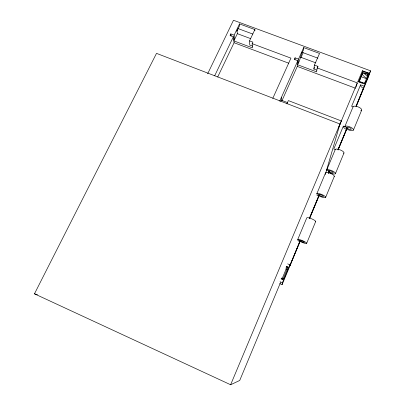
<?xml version="1.0" encoding="UTF-8"?>
<svg xmlns="http://www.w3.org/2000/svg" width="405" height="405" viewBox="0 0 405 405"><rect width="100%" height="100%" fill="white"/><g stroke="black" fill="none" stroke-linecap="round" stroke-linejoin="round"><path stroke-width="0.61" d="M280.771 101.311L281.293 100.197L281.414 97.342M294.936 59.575L295.078 57.854L298.52 59.135L298.146 63.139M281.961 100.718L297.29 66.41L297.822 60.704L294.374 59.419L295.078 57.854M314.432 65.063L317.905 66.359L317.216 67.939L316.589 71.847L297.452 64.689C300.621 60.325 300.378 54.457 303.411 50.215L303.689 47.593L319.545 53.45L314.432 65.063L313.845 69.007L316.705 70.075M279.774 283.647L282.093 284.649L282.381 282.751L289.848 264.804L287.707 263.888M281.171 278.792L282.862 279.521L281.186 278.691M282.007 278.822L283.191 278.665M317.652 67.934L317.905 66.359M287.707 267.826L286.051 267.244M286.33 266.363L287.995 267.199L286.31 266.48M289.676 265.655L289.848 264.804M325.316 174.499L339.977 124.011L156.512 53.359L34.46 293.817L230.632 384.75L239.719 380.462L280.554 282.462M340.008 124.284L341.552 120.437M343.977 152.989L335.467 173.598A4.728 1.357 22.1 0 1 330.662 173.137L328.536 172.095L328.875 170.971L326.683 170.1L335.249 149.566A4.688 1.493 21.8 0 1 340.645 150.078A4.688 1.493 21.8 0 1 343.703 153.298M356 87.07L357.296 82.893L317.216 67.939M362.394 70.738L362.293 71.052L368.666 73.411L368.773 73.097L362.394 70.738L357.873 81.592L357.969 81.289L364.368 83.673L364.267 83.977L368.773 73.097M359.736 80.21L362.526 72.814M367.183 73.933L368.267 74.368L362.602 72.272L362.283 73.27L368.267 74.368L366.95 78.266M359.058 81.82L362.662 72.789M364.637 83.03L364.535 83.334L358.85 81.218L362.602 72.272M363.234 88.877L356.233 106.11M355.949 106.399L370.54 70.809L233.477 20.25L207.664 73.766M368.398 74.049L368.504 73.735M370.54 70.809L368.428 76.99L356.304 106.156M299.771 241.258L301.968 242.306A4.86 0.876 23 0 0 306.676 243.324L315.657 221.581M318.73 195.671L320.882 196.714A4.774 1.195 22.4 0 0 325.655 197.351L334.322 176.367M353.454 130.035L361.675 110.13M282.862 279.521L288.016 267.082M364.92 83.243L365.609 81.582M328.187 172.631L328.875 170.971M328.536 172.095L329.022 170.925M299.842 241.314L289.479 266.642L300.161 240.955M309.359 218.33L319.029 195.175M328.258 172.981L328.987 171.229M337.978 149.617L346.72 128.593M309.628 218.189L319.094 195.423M328.318 173.239L329.047 171.487M338.028 149.89L346.766 128.876M282.093 284.649L300.282 240.899M309.739 218.148L319.201 195.402M328.414 173.234L329.143 171.487M338.114 149.901L346.847 128.901M343.344 126.137A6.196 2.192 21.4 0 0 345.652 129.048L346.331 129.428L346.948 127.529L343.344 126.137L333.796 148.999L335.249 149.566M364.141 86.194L360.582 84.863L351.621 106.312L353.054 106.854A4.612 1.772 21.1 0 1 359.038 107.284A4.612 1.772 21.1 0 1 360.799 110.742M297.786 240.499A6.48 1.169 23 0 0 298.971 241.193L299.7 241.562L299.948 240.514L297.716 239.578L306.752 217.91A4.819 1.028 22.7 0 1 312.068 218.989A4.819 1.028 22.7 0 1 315.424 221.773M316.766 194.972A6.364 1.595 22.4 0 0 317.905 195.701L318.613 196.076L319.018 194.673L316.811 193.782L325.534 172.864A4.733 1.342 22.1 0 1 330.905 173.568A4.733 1.342 22.1 0 1 334.064 176.636M353.054 106.854L344.782 126.694A4.647 1.645 21.4 0 1 349.626 126.785A4.647 1.645 21.4 0 1 353.459 130.025A4.647 1.645 21.4 0 1 348.599 129.914L346.513 128.876M282.255 278.382L286.629 267.882M230.632 384.75L339.977 124.011M338.767 127.084L357.296 82.893M313.845 69.007L314.553 67.392M286.912 103.837L288.355 100.592L341.395 120.968M279.723 101.123L297.822 60.704M298.52 59.135L303.689 47.593M300.92 57.672L303.142 52.701M272.798 98.349L290.937 58.138L252.173 43.674L252.897 42.135L249.536 40.88L254.872 29.57L239.527 23.905L234.146 35.144L234.596 39.391L233.503 38.981M239.527 23.905L239.669 25.49L237.067 30.922L237.335 33.671L233.877 40.9L252.401 47.831L252.173 43.674M217.713 76.985L234.075 42.727L233.412 36.673L230.081 35.427L230.815 33.904L234.146 35.144M214.66 75.811L233.412 36.673M236.753 31.266L237.786 29.114M34.46 293.817L37.452 294.739M238.044 28.578L252.836 34.06M301.958 52.265L317.884 58.163M361.184 76.747L366.763 78.818L362.105 74.55M237.335 33.671L250.751 38.657M300.768 57.267L315.865 62.876M358.455 81.81L362.521 83.329M252.558 46.104L249.794 45.066L249.536 40.88M234.075 42.727L288.775 63.215M297.29 66.41L355.636 88.265M281.293 100.197L287.621 102.632M285.778 268.874L287.388 269.558M281.536 278.063L283.176 278.787M280.068 281.753L282.381 282.751M363.401 88.386L362.733 88.001A6.095 2.541 20.8 0 1 360.582 84.863M364.12 73.406L367.507 76.611M230.815 33.904L231.098 36.339M254.872 29.57L254.917 30.664M316.811 193.782A4.774 1.195 22.4 0 1 321.565 194.405A4.774 1.195 22.4 0 1 325.655 197.351M326.683 170.1A4.728 1.357 22.1 0 1 331.472 170.535A4.728 1.357 22.1 0 1 335.472 173.583M297.716 239.578A4.86 0.876 23 0 1 302.398 240.585A4.86 0.876 23 0 1 306.676 243.324M347.394 128.319A2.324 0.82 21.4 0 0 351.14 129.372A2.324 0.82 21.4 0 0 348.816 127.393A2.324 0.82 21.4 0 0 347.394 128.319M329.371 171.679A2.364 0.678 22.1 0 0 333.138 172.859A2.364 0.678 22.1 0 0 330.713 170.991A2.364 0.678 22.1 0 0 329.371 171.679M319.54 195.337A2.384 0.597 22.4 0 0 323.317 196.582A2.384 0.597 22.4 0 0 320.831 194.785A2.384 0.597 22.4 0 0 319.54 195.337M300.52 241.091A2.43 0.44 23 0 0 304.322 242.468A2.43 0.44 23 0 0 301.725 240.798A2.43 0.44 23 0 0 300.52 241.091"/></g></svg>
